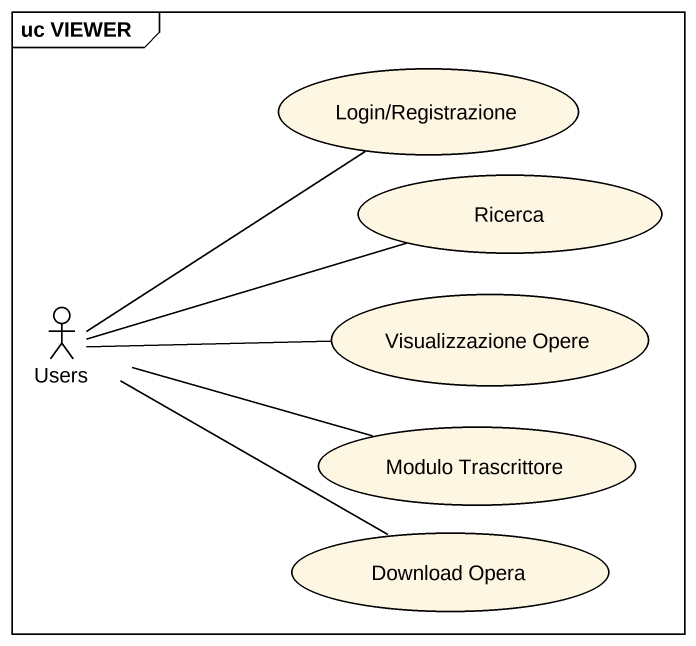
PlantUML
@startuml
mainframe uc VIEWER
usecase "Login/Registrazione" as Login_Registrazione
usecase Ricerca
actor Users
usecase "Visualizzazione Opere" as Visualizzazione_Opere
usecase "Modulo Trascrittore" as Modulo_Trascrittore
usecase "Download Opera" as Download_Opera
Login_Registrazione -- Users
Ricerca -left- Users
Visualizzazione_Opere -left- Users
Modulo_Trascrittore -left- Users
Download_Opera -left- Users
@enduml
